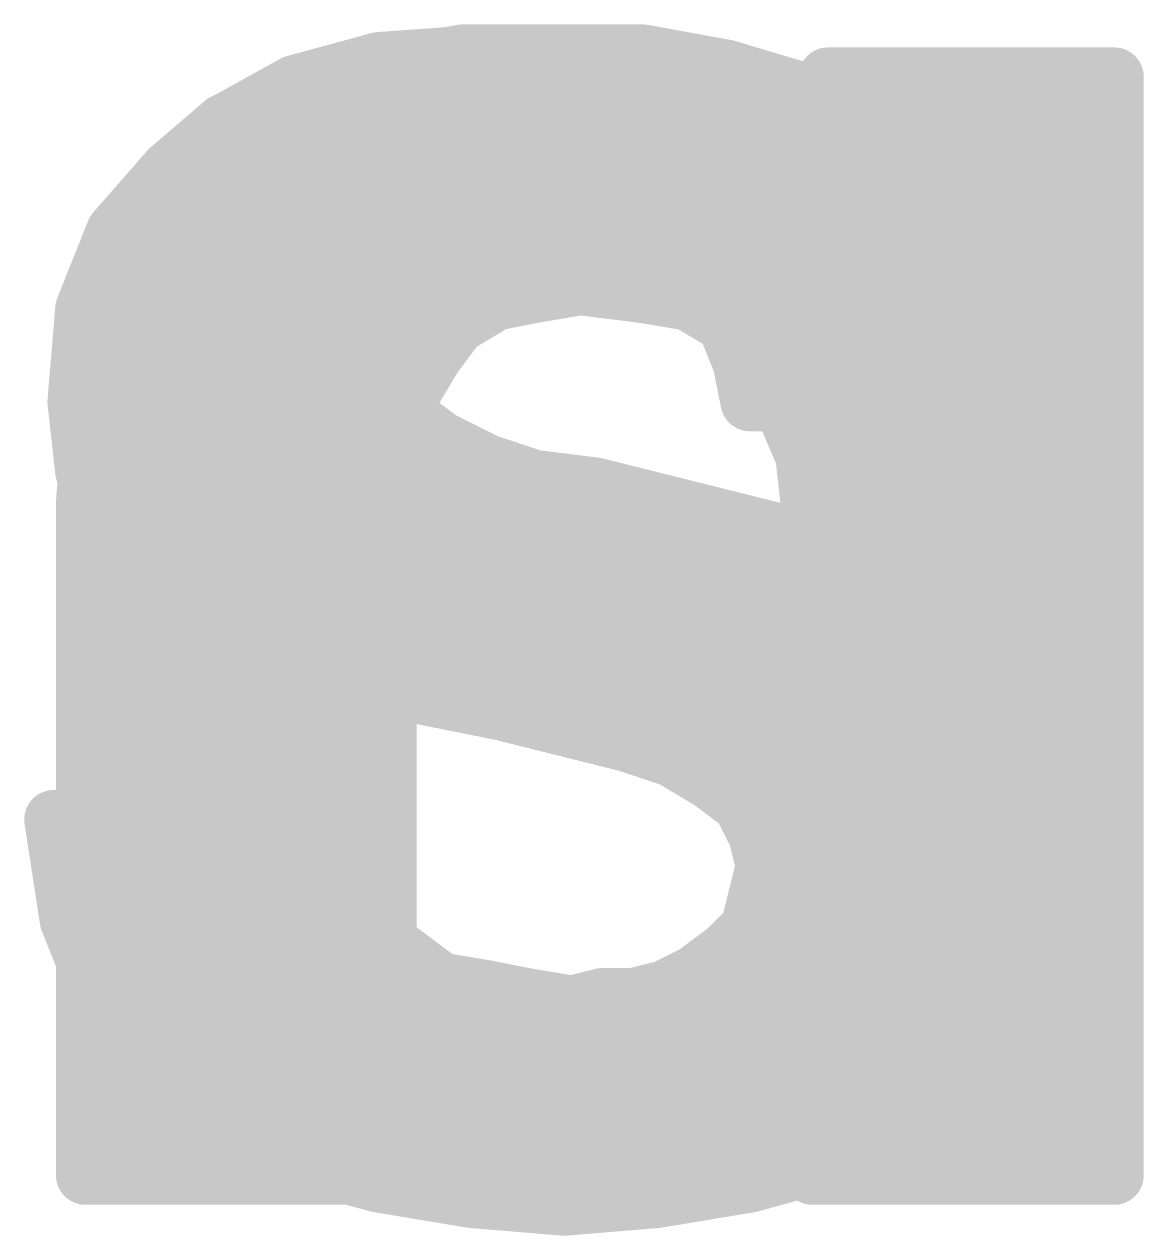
# Model space of a CAD drawing. Extents: x -36 to 72, y -11 to 34.
# Drawn here: x 7.26 to 8.707, y 19.277 to 20.843 of the extents above; entities that cross this region are included whole.
import ezdxf

# ---------------------------------------------------------------- set-up
doc = ezdxf.new("R2010")
doc.units = 0
doc.layers.add('21', color=41, linetype='CONTINUOUS')
doc.layers.add('22', color=40, linetype='CONTINUOUS')

msp = doc.modelspace()

# ---------------------------------------------------------------- linework, layer by layer
at = {"layer": '21', "const_width": 0.0762}
for points in [[(7.718, 20.785), (7.828, 20.805)], [(7.8148, 20.8026), (8.0712, 20.8026)], [(7.828, 20.805), (8.058, 20.805)], [(8.058, 20.805), (8.168, 20.785)], [(7.618, 20.765), (7.718, 20.785)], [(8.168, 20.785), (8.268, 20.755)], [(7.518, 20.715), (7.618, 20.765)], [(8.268, 20.755), (8.358, 20.715)], [(7.448, 20.655), (7.518, 20.715)], [(7.5408, 20.7264), (8.3323, 20.7264)], [(8.358, 20.715), (8.438, 20.655)], [(7.378, 20.575), (7.448, 20.655)], [(8.438, 20.655), (8.498, 20.575)], [(7.4438, 20.6502), (8.4416, 20.6502)], [(7.338, 20.475), (7.378, 20.575)], [(7.3776, 20.574), (8.4985, 20.574)], [(8.498, 20.575), (8.548, 20.475)], [(7.858, 20.545), (7.828, 20.535)], [(8.028, 20.545), (7.858, 20.545)], [(8.078, 20.525), (8.028, 20.545)], [(7.828, 20.535), (7.788, 20.525)], [(7.758, 20.515), (7.738, 20.485)], [(7.788, 20.525), (7.758, 20.515)], [(8.118, 20.505), (8.078, 20.525)], [(7.3471, 20.4978), (7.7465, 20.4978)], [(8.148, 20.485), (8.118, 20.505)], [(8.1288, 20.4978), (8.5366, 20.4978)], [(7.738, 20.485), (7.718, 20.455)], [(8.168, 20.455), (8.148, 20.485)], [(7.328, 20.355), (7.338, 20.475)], [(8.548, 20.475), (8.568, 20.355)], [(7.718, 20.455), (7.718, 20.415)], [(8.188, 20.405), (8.168, 20.455)], [(7.3336, 20.4216), (7.718, 20.4216)], [(8.1814, 20.4216), (8.5569, 20.4216)], [(7.718, 20.415), (7.728, 20.375)], [(8.198, 20.355), (8.188, 20.405)], [(7.728, 20.375), (7.758, 20.335)], [(7.338, 20.265), (7.328, 20.355)], [(8.568, 20.355), (8.198, 20.355)], [(7.3291, 20.3454), (7.7502, 20.3454)], [(7.758, 20.335), (7.798, 20.305)], [(7.798, 20.305), (7.858, 20.275)], [(7.3375, 20.2692), (7.8754, 20.2692)], [(7.368, 20.195), (7.338, 20.265)], [(7.858, 20.275), (7.918, 20.255)], [(7.918, 20.255), (7.998, 20.245)], [(7.998, 20.245), (8.078, 20.225)], [(8.078, 20.225), (8.158, 20.205)], [(8.158, 20.205), (8.238, 20.185)], [(7.408, 20.135), (7.368, 20.195)], [(7.3693, 20.193), (8.206, 20.193)], [(8.238, 20.185), (8.328, 20.165)], [(8.328, 20.165), (8.398, 20.125)], [(7.468, 20.095), (7.408, 20.135)], [(8.398, 20.125), (8.468, 20.085)], [(7.4353, 20.1168), (8.4123, 20.1168)], [(7.538, 20.055), (7.468, 20.095)], [(8.468, 20.085), (8.528, 20.035)], [(7.608, 20.025), (7.538, 20.055)], [(7.5716, 20.0406), (8.5213, 20.0406)], [(8.528, 20.035), (8.568, 19.975)], [(7.688, 19.995), (7.608, 20.025)], [(7.778, 19.975), (7.688, 19.995)], [(7.878, 19.955), (7.778, 19.975)], [(7.831, 19.9644), (8.5725, 19.9644)], [(8.568, 19.975), (8.598, 19.905)], [(7.958, 19.935), (7.878, 19.955)], [(8.038, 19.915), (7.958, 19.935)], [(8.098, 19.895), (8.038, 19.915)], [(8.598, 19.905), (8.608, 19.815)], [(8.148, 19.865), (8.098, 19.895)], [(8.1093, 19.8882), (8.5999, 19.8882)], [(8.188, 19.835), (8.148, 19.865)], [(8.208, 19.795), (8.188, 19.835)], [(7.318, 19.685), (7.298, 19.815)], [(7.298, 19.815), (7.618, 19.815)], [(7.2985, 19.812), (7.668, 19.812)], [(7.618, 19.815), (7.668, 19.815)], [(7.668, 19.815), (7.668, 19.755)], [(8.1995, 19.812), (8.6075, 19.812)], [(8.608, 19.815), (8.588, 19.685)], [(8.218, 19.755), (8.208, 19.795)], [(7.668, 19.755), (7.688, 19.705)], [(8.208, 19.715), (8.218, 19.755)], [(7.3102, 19.7358), (7.6757, 19.7358)], [(8.2132, 19.7358), (8.5958, 19.7358)], [(8.198, 19.675), (8.208, 19.715)], [(7.688, 19.705), (7.718, 19.665)], [(7.358, 19.585), (7.318, 19.685)], [(8.588, 19.685), (8.548, 19.575)], [(7.718, 19.665), (7.758, 19.635)], [(8.168, 19.645), (8.198, 19.675)], [(7.3282, 19.6596), (7.7252, 19.6596)], [(8.1826, 19.6596), (8.5788, 19.6596)], [(7.758, 19.635), (7.798, 19.605)], [(8.128, 19.615), (8.168, 19.645)], [(7.798, 19.605), (7.858, 19.595)], [(8.088, 19.595), (8.128, 19.615)], [(7.858, 19.595), (7.908, 19.585)], [(8.048, 19.585), (8.088, 19.595)], [(7.428, 19.495), (7.358, 19.585)], [(7.3592, 19.5834), (7.9176, 19.5834)], [(7.908, 19.585), (7.968, 19.575)], [(7.968, 19.575), (8.008, 19.585)], [(8.0016, 19.5834), (8.5511, 19.5834)], [(8.008, 19.585), (8.048, 19.585)], [(8.548, 19.575), (8.488, 19.495)], [(7.4185, 19.5072), (8.4971, 19.5072)], [(7.508, 19.425), (7.428, 19.495)], [(8.488, 19.495), (8.408, 19.425)], [(7.5011, 19.431), (8.4149, 19.431)], [(7.608, 19.375), (7.508, 19.425)], [(8.408, 19.425), (8.308, 19.375)], [(7.718, 19.345), (7.608, 19.375)], [(8.308, 19.375), (8.198, 19.345)], [(7.6821, 19.3548), (8.2339, 19.3548)], [(7.838, 19.325), (7.718, 19.345)], [(8.198, 19.345), (8.078, 19.325)], [(7.958, 19.315), (7.838, 19.325)], [(8.078, 19.325), (7.958, 19.315)]]:
    msp.add_lwpolyline(points, dxfattribs=at)
at = {"layer": '21', "const_width": 0.0381}
for points in [[(7.8148, 20.8217, 1), (7.8148, 20.7836)], [(7.828, 20.824, 1), (7.828, 20.7859)], [(7.8314, 20.7863, 1), (7.8246, 20.8237)], [(8.0614, 20.8237, 1), (8.0546, 20.7863)], [(8.058, 20.7859, 1), (8.058, 20.824)], [(8.0712, 20.7836, 1), (8.0712, 20.8217)], [(7.7146, 20.8037, 1), (7.7214, 20.7663)], [(7.7217, 20.7663, 1), (7.7143, 20.8037)], [(8.1735, 20.8032, 1), (8.1625, 20.7668)], [(8.1646, 20.7663, 1), (8.1714, 20.8037)], [(7.6143, 20.7837, 1), (7.6217, 20.7463)], [(7.6265, 20.748, 1), (7.6095, 20.782)], [(8.2757, 20.7724, 1), (8.2603, 20.7376)], [(8.2625, 20.7368, 1), (8.2735, 20.7732)], [(7.5304, 20.7005, 1), (7.5056, 20.7295)], [(7.5408, 20.7455, 1), (7.5408, 20.7074)], [(8.3323, 20.7074, 1), (8.3323, 20.7455)], [(8.3694, 20.7302, 1), (8.3466, 20.6998)], [(7.5095, 20.732, 1), (7.5265, 20.698)], [(8.3503, 20.6976, 1), (8.3657, 20.7324)], [(7.4623, 20.6425, 1), (7.4337, 20.6675)], [(8.4532, 20.6664, 1), (8.4228, 20.6436)], [(7.4438, 20.6693, 1), (7.4438, 20.6312)], [(7.4356, 20.6695, 1), (7.4604, 20.6405)], [(8.4266, 20.6398, 1), (8.4494, 20.6702)], [(8.4416, 20.6312, 1), (8.4416, 20.6693)], [(7.3776, 20.5931, 1), (7.3776, 20.555)], [(7.3957, 20.5679, 1), (7.3603, 20.5821)], [(8.515, 20.5835, 1), (8.481, 20.5665)], [(8.4985, 20.555, 1), (8.4985, 20.5931)], [(7.3637, 20.5875, 1), (7.3923, 20.5625)], [(8.4828, 20.5636, 1), (8.5132, 20.5864)], [(7.858, 20.5641, 1), (7.858, 20.526)], [(7.864, 20.5269, 1), (7.852, 20.5631)], [(8.0351, 20.5627, 1), (8.0209, 20.5273)], [(8.028, 20.526, 1), (8.028, 20.5641)], [(7.822, 20.5531, 1), (7.834, 20.5169)], [(7.8326, 20.5165, 1), (7.8234, 20.5535)], [(7.752, 20.5331, 1), (7.764, 20.4969)], [(7.7739, 20.5044, 1), (7.7421, 20.5256)], [(7.7834, 20.5435, 1), (7.7926, 20.5065)], [(7.794, 20.5069, 1), (7.782, 20.5431)], [(8.0865, 20.542, 1), (8.0695, 20.508)], [(8.0709, 20.5073, 1), (8.0851, 20.5427)], [(7.3471, 20.5169, 1), (7.3471, 20.4788)], [(7.7465, 20.4788, 1), (7.7465, 20.5169)], [(8.1286, 20.5209, 1), (8.1074, 20.4891)], [(8.1095, 20.488, 1), (8.1265, 20.522)], [(8.1288, 20.5169, 1), (8.1288, 20.4788)], [(8.5366, 20.4788, 1), (8.5366, 20.5169)], [(7.7539, 20.4744, 1), (7.7221, 20.4956)], [(8.1639, 20.4956, 1), (8.1321, 20.4744)], [(8.1374, 20.4691, 1), (8.1586, 20.5009)], [(7.357, 20.4734, 1), (7.319, 20.4766)], [(7.7221, 20.4956, 1), (7.7539, 20.4744)], [(8.5668, 20.4781, 1), (8.5292, 20.4719)], [(8.531, 20.4665, 1), (8.565, 20.4835)], [(7.3203, 20.4821, 1), (7.3557, 20.4679)], [(7.737, 20.455, 1), (7.6989, 20.455)], [(8.1857, 20.4621, 1), (8.1503, 20.4479)], [(7.7021, 20.4656, 1), (7.7339, 20.4444)], [(8.1521, 20.4444, 1), (8.1839, 20.4656)], [(7.3336, 20.4407, 1), (7.3336, 20.4026)], [(7.718, 20.4026, 1), (7.718, 20.4407)], [(8.1814, 20.4407, 1), (8.1814, 20.4026)], [(8.5569, 20.4026, 1), (8.5569, 20.4407)], [(7.7365, 20.4196, 1), (7.6995, 20.4104)], [(8.2067, 20.4087, 1), (8.1693, 20.4013)], [(7.6989, 20.415, 1), (7.737, 20.415)], [(8.1703, 20.3979, 1), (8.2057, 20.4121)], [(7.7432, 20.3864, 1), (7.7128, 20.3636)], [(7.3469, 20.3571, 1), (7.3091, 20.3529)], [(7.7095, 20.3704, 1), (7.7465, 20.3796)], [(8.198, 20.3741, 1), (8.198, 20.336)], [(8.568, 20.336, 1), (8.568, 20.3741)], [(7.3291, 20.3645, 1), (7.3291, 20.3264)], [(7.7502, 20.3264, 1), (7.7502, 20.3645)], [(8.1793, 20.3513, 1), (8.2167, 20.3587)], [(8.5492, 20.3519, 1), (8.5868, 20.3581)], [(7.309, 20.3566, 1), (7.347, 20.3534)], [(7.7694, 20.3502, 1), (7.7466, 20.3198)], [(7.7428, 20.3236, 1), (7.7732, 20.3464)], [(7.8065, 20.322, 1), (7.7895, 20.288)], [(7.7866, 20.2898, 1), (7.8094, 20.3202)], [(7.3375, 20.2883, 1), (7.3375, 20.2502)], [(7.3555, 20.2725, 1), (7.3205, 20.2575)], [(7.864, 20.2931, 1), (7.852, 20.2569)], [(7.8495, 20.258, 1), (7.8665, 20.292)], [(7.8754, 20.2502, 1), (7.8754, 20.2883)], [(7.3191, 20.2629, 1), (7.3569, 20.2671)], [(7.9204, 20.2739, 1), (7.9156, 20.2361)], [(7.912, 20.2369, 1), (7.924, 20.2731)], [(8.0026, 20.2635, 1), (7.9934, 20.2265)], [(7.9956, 20.2261, 1), (8.0004, 20.2639)], [(8.0826, 20.2435, 1), (8.0734, 20.2065)], [(8.0734, 20.2065, 1), (8.0826, 20.2435)], [(8.1626, 20.2235, 1), (8.1534, 20.1865)], [(8.1534, 20.1865, 1), (8.1626, 20.2235)], [(7.3839, 20.2056, 1), (7.3521, 20.1844)], [(7.3693, 20.2121, 1), (7.3693, 20.174)], [(7.3505, 20.1875, 1), (7.3855, 20.2025)], [(8.206, 20.174, 1), (8.206, 20.2121)], [(8.2421, 20.2036, 1), (8.2339, 20.1664)], [(8.2334, 20.1665, 1), (8.2426, 20.2035)], [(8.3375, 20.1815, 1), (8.3185, 20.1485)], [(8.3239, 20.1464, 1), (8.3321, 20.1836)], [(7.4186, 20.1509, 1), (7.3974, 20.1191)], [(7.3921, 20.1244, 1), (7.4239, 20.1456)], [(8.4075, 20.1415, 1), (8.3885, 20.1085)], [(8.3885, 20.1085, 1), (8.4075, 20.1415)], [(7.4353, 20.1359, 1), (7.4353, 20.0978)], [(8.4123, 20.0978, 1), (8.4123, 20.1359)], [(7.4775, 20.1115, 1), (7.4585, 20.0785)], [(7.4574, 20.0791, 1), (7.4786, 20.1109)], [(8.4802, 20.0996, 1), (8.4558, 20.0704)], [(8.4585, 20.0685, 1), (8.4775, 20.1015)], [(7.5455, 20.0725, 1), (7.5305, 20.0375)], [(7.5285, 20.0385, 1), (7.5475, 20.0715)], [(7.5716, 20.0597, 1), (7.5716, 20.0216)], [(8.5439, 20.0456, 1), (8.5121, 20.0244)], [(8.5158, 20.0204, 1), (8.5402, 20.0496)], [(8.5213, 20.0216, 1), (8.5213, 20.0597)], [(7.6147, 20.0428, 1), (7.6013, 20.0072)], [(7.6005, 20.0075, 1), (7.6155, 20.0425)], [(7.6921, 20.0136, 1), (7.6839, 19.9764)], [(7.6813, 19.9772, 1), (7.6947, 20.0128)], [(7.7817, 19.9937, 1), (7.7743, 19.9563)], [(7.7739, 19.9564, 1), (7.7821, 19.9936)], [(7.831, 19.9835, 1), (7.831, 19.9454)], [(8.5855, 19.9825, 1), (8.5505, 19.9675)], [(8.5521, 19.9644, 1), (8.5839, 19.9856)], [(8.5725, 19.9454, 1), (8.5725, 19.9835)], [(7.8826, 19.9735, 1), (7.8734, 19.9365)], [(7.8743, 19.9363, 1), (7.8817, 19.9737)], [(7.9626, 19.9535, 1), (7.9534, 19.9165)], [(7.9534, 19.9165, 1), (7.9626, 19.9535)], [(8.044, 19.9331, 1), (8.032, 19.8969)], [(8.0334, 19.8965, 1), (8.0426, 19.9335)], [(8.6169, 19.9071, 1), (8.5791, 19.9029)], [(8.1078, 19.9113, 1), (8.0882, 19.8787)], [(8.1093, 19.9073, 1), (8.1093, 19.8692)], [(8.092, 19.8769, 1), (8.104, 19.9131)], [(8.5805, 19.8975, 1), (8.6155, 19.9125)], [(8.5999, 19.8692, 1), (8.5999, 19.9073)], [(8.1594, 19.8802, 1), (8.1366, 19.8498)], [(8.1382, 19.8487, 1), (8.1578, 19.8813)], [(8.205, 19.8435, 1), (8.171, 19.8265)], [(8.1766, 19.8198, 1), (8.1994, 19.8502)], [(7.3168, 19.8179, 1), (7.2792, 19.8121)], [(7.298, 19.8341, 1), (7.298, 19.796)], [(7.2985, 19.8311, 1), (7.2985, 19.793)], [(7.618, 19.8341, 1), (7.618, 19.796)], [(7.618, 19.796, 1), (7.618, 19.8341)], [(7.6871, 19.815, 1), (7.649, 19.815)], [(7.668, 19.796, 1), (7.668, 19.8341)], [(7.668, 19.793, 1), (7.668, 19.8311)], [(8.1995, 19.8311, 1), (8.1995, 19.793)], [(8.6268, 19.8121, 1), (8.5892, 19.8179)], [(8.6075, 19.793, 1), (8.6075, 19.8311)], [(8.2265, 19.7996, 1), (8.1895, 19.7904)], [(8.5891, 19.8129, 1), (8.6269, 19.8171)], [(8.191, 19.7865, 1), (8.225, 19.8035)], [(7.6857, 19.7621, 1), (7.6503, 19.7479)], [(8.2365, 19.7504, 1), (8.1995, 19.7596)], [(7.3102, 19.7549, 1), (7.3102, 19.7168)], [(7.649, 19.755, 1), (7.6871, 19.755)], [(7.6757, 19.7168, 1), (7.6757, 19.7549)], [(8.2132, 19.7549, 1), (8.2132, 19.7168)], [(8.1995, 19.7504, 1), (8.2365, 19.7596)], [(8.5958, 19.7168, 1), (8.5958, 19.7549)], [(8.2265, 19.7104, 1), (8.1895, 19.7196)], [(7.7032, 19.7164, 1), (7.6728, 19.6936)], [(8.1895, 19.7196, 1), (8.2265, 19.7104)], [(7.3357, 19.6921, 1), (7.3003, 19.6779)], [(7.6703, 19.6979, 1), (7.7057, 19.7121)], [(8.6059, 19.6785, 1), (8.5701, 19.6915)], [(7.2992, 19.6821, 1), (7.3368, 19.6879)], [(8.2115, 19.6615, 1), (8.1845, 19.6885)], [(8.5692, 19.6879, 1), (8.6068, 19.6821)], [(7.3282, 19.6787, 1), (7.3282, 19.6406)], [(7.7294, 19.6802, 1), (7.7066, 19.6498)], [(7.7028, 19.6536, 1), (7.7332, 19.6764)], [(7.7252, 19.6406, 1), (7.7252, 19.6787)], [(8.1826, 19.6787, 1), (8.1826, 19.6406)], [(8.1795, 19.6796, 1), (8.2165, 19.6704)], [(8.5788, 19.6406, 1), (8.5788, 19.6787)], [(7.7694, 19.6502, 1), (7.7466, 19.6198)], [(8.1545, 19.6585, 1), (8.1815, 19.6315)], [(8.1794, 19.6298, 1), (8.1566, 19.6602)], [(7.7466, 19.6198, 1), (7.7694, 19.6502)], [(7.8011, 19.6238, 1), (7.7949, 19.5862)], [(8.1166, 19.6302, 1), (8.1394, 19.5998)], [(8.1365, 19.598, 1), (8.1195, 19.632)], [(7.7866, 19.5898, 1), (7.8094, 19.6202)], [(7.8617, 19.6137, 1), (7.8543, 19.5763)], [(7.8549, 19.5762, 1), (7.8611, 19.6138)], [(8.0795, 19.612, 1), (8.0965, 19.578)], [(8.0926, 19.5765, 1), (8.0834, 19.6135)], [(7.373, 19.5967, 1), (7.343, 19.5733)], [(7.3592, 19.6025, 1), (7.3592, 19.5644)], [(7.3403, 19.5779, 1), (7.3757, 19.5921)], [(7.9111, 19.6038, 1), (7.9049, 19.5662)], [(7.9043, 19.5663, 1), (7.9117, 19.6037)], [(7.9176, 19.5644, 1), (7.9176, 19.6025)], [(7.9634, 19.5935, 1), (7.9726, 19.5565)], [(7.9649, 19.5562, 1), (7.9711, 19.5938)], [(8.0016, 19.6025, 1), (8.0016, 19.5644)], [(8.008, 19.6041, 1), (8.008, 19.566)], [(8.0126, 19.5665, 1), (8.0034, 19.6035)], [(8.0434, 19.6035, 1), (8.0526, 19.5665)], [(8.048, 19.566, 1), (8.048, 19.6041)], [(8.5632, 19.5636, 1), (8.5328, 19.5864)], [(8.5511, 19.5644, 1), (8.5511, 19.6025)], [(8.5301, 19.5815, 1), (8.5659, 19.5685)], [(7.4185, 19.5263, 1), (7.4185, 19.4882)], [(7.4405, 19.5093, 1), (7.4155, 19.4807)], [(8.5005, 19.4807, 1), (8.4755, 19.5093)], [(8.4971, 19.4882, 1), (8.4971, 19.5263)], [(7.413, 19.4833, 1), (7.443, 19.5067)], [(8.4728, 19.5064, 1), (8.5032, 19.4836)], [(7.5011, 19.4501, 1), (7.5011, 19.412)], [(8.4149, 19.412, 1), (8.4149, 19.4501)], [(7.5165, 19.442, 1), (7.4995, 19.408)], [(7.4955, 19.4107, 1), (7.5205, 19.4393)], [(8.3955, 19.4393, 1), (8.4205, 19.4107)], [(8.4165, 19.408, 1), (8.3995, 19.442)], [(7.613, 19.3934, 1), (7.603, 19.3566)], [(7.5995, 19.358, 1), (7.6165, 19.392)], [(8.2995, 19.392, 1), (8.3165, 19.358)], [(8.313, 19.3566, 1), (8.303, 19.3934)], [(7.6821, 19.3739, 1), (7.6821, 19.3358)], [(8.2339, 19.3358, 1), (8.2339, 19.3739)], [(7.7211, 19.3638, 1), (7.7149, 19.3262)], [(7.713, 19.3266, 1), (7.723, 19.3634)], [(8.193, 19.3634, 1), (8.203, 19.3266)], [(8.2011, 19.3262, 1), (8.1949, 19.3638)], [(7.8396, 19.344, 1), (7.8364, 19.306)], [(7.8349, 19.3062, 1), (7.8411, 19.3438)], [(8.0749, 19.3438, 1), (8.0811, 19.3062)], [(8.0796, 19.306, 1), (8.0764, 19.344)], [(7.9564, 19.334, 1), (7.9596, 19.296)], [(7.9564, 19.296, 1), (7.9596, 19.334)]]:
    msp.add_lwpolyline(points, format="xyb", dxfattribs=at)
at = {"layer": '22', "const_width": 0.0762}
for points in [[(7.719, 20.795), (7.609, 20.765)], [(7.859, 20.805), (7.719, 20.795)], [(7.8254, 20.8026), (7.9334, 20.8026)], [(7.919, 20.805), (7.859, 20.805)], [(7.979, 20.795), (7.919, 20.805)], [(8.039, 20.775), (7.979, 20.795)], [(7.609, 20.765), (7.519, 20.715)], [(8.099, 20.755), (8.039, 20.775)], [(8.669, 20.775), (8.299, 20.775)], [(8.299, 20.775), (8.299, 20.575)], [(8.669, 20.595), (8.669, 20.775)], [(8.159, 20.715), (8.099, 20.755)], [(7.519, 20.715), (7.449, 20.645)], [(7.5395, 20.7264), (8.1419, 20.7264)], [(8.209, 20.675), (8.159, 20.715)], [(8.299, 20.7264), (8.669, 20.7264)], [(8.249, 20.635), (8.209, 20.675)], [(7.449, 20.645), (7.399, 20.565)], [(7.4542, 20.6502), (8.2338, 20.6502)], [(8.299, 20.6502), (8.669, 20.6502)], [(8.289, 20.575), (8.249, 20.635)], [(8.669, 19.355), (8.669, 20.595)], [(7.4046, 20.574), (8.669, 20.574)], [(8.299, 20.575), (8.289, 20.575)], [(7.399, 20.565), (7.369, 20.465)], [(7.3788, 20.4978), (7.9358, 20.4978)], [(7.919, 20.495), (7.979, 20.505)], [(7.979, 20.505), (8.059, 20.495)], [(8.0366, 20.4978), (8.669, 20.4978)], [(7.819, 20.455), (7.869, 20.485)], [(7.869, 20.485), (7.919, 20.495)], [(8.059, 20.495), (8.119, 20.485)], [(8.119, 20.485), (8.169, 20.455)], [(7.369, 20.465), (7.349, 20.355)], [(7.789, 20.415), (7.819, 20.455)], [(8.169, 20.455), (8.209, 20.405)], [(7.3611, 20.4216), (7.794, 20.4216)], [(8.1957, 20.4216), (8.669, 20.4216)], [(7.759, 20.365), (7.789, 20.415)], [(8.209, 20.405), (8.239, 20.355)], [(7.349, 20.355), (7.339, 20.225)], [(7.749, 20.305), (7.759, 20.365)], [(8.239, 20.355), (8.269, 20.285)], [(7.3483, 20.3454), (7.7557, 20.3454)], [(8.2431, 20.3454), (8.669, 20.3454)], [(7.739, 20.235), (7.749, 20.305)], [(8.269, 20.285), (8.279, 20.195)], [(7.3424, 20.2692), (7.7439, 20.2692)], [(8.2708, 20.2692), (8.669, 20.2692)], [(7.729, 20.155), (7.739, 20.235)], [(7.339, 20.225), (7.339, 19.355)], [(7.339, 20.193), (7.7338, 20.193)], [(8.279, 20.195), (8.279, 19.355)], [(8.279, 20.193), (8.669, 20.193)], [(7.729, 19.355), (7.729, 20.155)], [(7.339, 20.1168), (7.729, 20.1168)], [(8.279, 20.1168), (8.669, 20.1168)], [(7.339, 20.0406), (7.729, 20.0406)], [(8.279, 20.0406), (8.669, 20.0406)], [(7.339, 19.9644), (7.729, 19.9644)], [(8.279, 19.9644), (8.669, 19.9644)], [(7.339, 19.8882), (7.729, 19.8882)], [(8.279, 19.8882), (8.669, 19.8882)], [(7.339, 19.812), (7.729, 19.812)], [(8.279, 19.812), (8.669, 19.812)], [(7.339, 19.7358), (7.729, 19.7358)], [(8.279, 19.7358), (8.669, 19.7358)], [(7.339, 19.6596), (7.729, 19.6596)], [(8.279, 19.6596), (8.669, 19.6596)], [(7.339, 19.5834), (7.729, 19.5834)], [(8.279, 19.5834), (8.669, 19.5834)], [(7.339, 19.5072), (7.729, 19.5072)], [(8.279, 19.5072), (8.669, 19.5072)], [(7.339, 19.431), (7.729, 19.431)], [(8.279, 19.431), (8.669, 19.431)], [(7.339, 19.355), (7.729, 19.355)], [(8.279, 19.355), (8.669, 19.355)]]:
    msp.add_lwpolyline(points, dxfattribs=at)
at = {"layer": '22', "const_width": 0.0381}
for points in [[(7.7176, 20.814, 1), (7.7204, 20.776)], [(7.724, 20.7766, 1), (7.714, 20.8134)], [(7.8254, 20.8217, 1), (7.8254, 20.7836)], [(7.859, 20.824, 1), (7.859, 20.7859)], [(7.8604, 20.786, 1), (7.8576, 20.824)], [(7.9221, 20.8238, 1), (7.9159, 20.7862)], [(7.919, 20.7859, 1), (7.919, 20.824)], [(7.9334, 20.7836, 1), (7.9334, 20.8217)], [(7.985, 20.8131, 1), (7.973, 20.7769)], [(7.9759, 20.7762, 1), (7.9821, 20.8138)], [(7.604, 20.7834, 1), (7.614, 20.7466)], [(7.6183, 20.7483, 1), (7.5997, 20.7817)], [(8.045, 20.7931, 1), (8.033, 20.7569)], [(8.033, 20.7569, 1), (8.045, 20.7931)], [(8.299, 20.7941, 1), (8.299, 20.756)], [(8.3181, 20.775, 1), (8.28, 20.775)], [(8.6881, 20.775, 1), (8.65, 20.775)], [(8.669, 20.756, 1), (8.669, 20.7941)], [(8.1096, 20.7709, 1), (8.0884, 20.7391)], [(8.093, 20.7369, 1), (8.105, 20.7731)], [(7.5325, 20.7015, 1), (7.5055, 20.7285)], [(7.5395, 20.7455, 1), (7.5395, 20.7074)], [(8.1709, 20.7299, 1), (8.1471, 20.7001)], [(8.1419, 20.7074, 1), (8.1419, 20.7455)], [(8.299, 20.7455, 1), (8.299, 20.7074)], [(8.669, 20.7074, 1), (8.669, 20.7455)], [(7.5097, 20.7317, 1), (7.5283, 20.6983)], [(8.1484, 20.6991, 1), (8.1696, 20.7309)], [(8.2225, 20.6885, 1), (8.1955, 20.6615)], [(8.1971, 20.6601, 1), (8.2209, 20.6899)], [(7.4355, 20.6585, 1), (7.4625, 20.6315)], [(7.4652, 20.6349, 1), (7.4328, 20.6551)], [(7.4542, 20.6693, 1), (7.4542, 20.6312)], [(8.2338, 20.6312, 1), (8.2338, 20.6693)], [(8.299, 20.6693, 1), (8.299, 20.6312)], [(8.669, 20.6312, 1), (8.669, 20.6693)], [(8.2649, 20.6456, 1), (8.2331, 20.6244)], [(8.2355, 20.6215, 1), (8.2625, 20.6485)], [(8.6881, 20.595, 1), (8.65, 20.595)], [(7.4046, 20.5931, 1), (7.4046, 20.555)], [(8.289, 20.594, 1), (8.289, 20.5559)], [(8.299, 20.5559, 1), (8.299, 20.594)], [(8.65, 20.595, 1), (8.6881, 20.595)], [(8.669, 20.555, 1), (8.669, 20.5931)], [(7.4172, 20.5595, 1), (7.3808, 20.5705)], [(8.2731, 20.5644, 1), (8.3049, 20.5856)], [(7.3828, 20.5751, 1), (7.4152, 20.5549)], [(8.28, 20.575, 1), (8.3181, 20.575)], [(7.3788, 20.5169, 1), (7.3788, 20.4788)], [(7.9358, 20.4788, 1), (7.9358, 20.5169)], [(7.9814, 20.5239, 1), (7.9766, 20.4861)], [(7.9821, 20.4862, 1), (7.9759, 20.5238)], [(8.0366, 20.5169, 1), (8.0366, 20.4788)], [(8.669, 20.4788, 1), (8.669, 20.5169)], [(7.8653, 20.5037, 1), (7.8727, 20.4663)], [(7.8788, 20.4687, 1), (7.8592, 20.5013)], [(7.9159, 20.5138, 1), (7.9221, 20.4762)], [(7.9227, 20.4763, 1), (7.9153, 20.5137)], [(8.0621, 20.5138, 1), (8.0559, 20.4762)], [(8.0566, 20.4761, 1), (8.0614, 20.5139)], [(8.1288, 20.5013, 1), (8.1092, 20.4687)], [(8.1159, 20.4662, 1), (8.1221, 20.5038)], [(7.3877, 20.4616, 1), (7.3503, 20.4684)], [(7.3508, 20.4705, 1), (7.3872, 20.4595)], [(7.8092, 20.4713, 1), (7.8288, 20.4387)], [(7.8342, 20.4436, 1), (7.8038, 20.4664)], [(8.1839, 20.4669, 1), (8.1541, 20.4431)], [(8.1592, 20.4387, 1), (8.1788, 20.4713)], [(7.3611, 20.4407, 1), (7.3611, 20.4026)], [(7.794, 20.4026, 1), (7.794, 20.4407)], [(8.1957, 20.4407, 1), (8.1957, 20.4026)], [(8.669, 20.4026, 1), (8.669, 20.4407)], [(7.7738, 20.4264, 1), (7.8042, 20.4036)], [(7.8053, 20.4052, 1), (7.7727, 20.4248)], [(8.2253, 20.4148, 1), (8.1927, 20.3952)], [(8.1941, 20.3931, 1), (8.2239, 20.4169)], [(7.368, 20.3535, 1), (7.33, 20.3565)], [(7.7427, 20.3748, 1), (7.7753, 20.3552)], [(7.7778, 20.3619, 1), (7.7402, 20.3681)], [(8.2565, 20.3625, 1), (8.2215, 20.3475)], [(7.3483, 20.3645, 1), (7.3483, 20.3264)], [(7.3303, 20.3584, 1), (7.3677, 20.3516)], [(7.7557, 20.3264, 1), (7.7557, 20.3645)], [(8.2227, 20.3452, 1), (8.2553, 20.3648)], [(8.2431, 20.3645, 1), (8.2431, 20.3264)], [(8.669, 20.3264, 1), (8.669, 20.3645)], [(7.7679, 20.3023, 1), (7.7301, 20.3077)], [(7.7302, 20.3081, 1), (7.7678, 20.3019)], [(8.2879, 20.2871, 1), (8.2501, 20.2829)], [(7.3424, 20.2883, 1), (7.3424, 20.2502)], [(7.7439, 20.2502, 1), (7.7439, 20.2883)], [(8.2515, 20.2775, 1), (8.2865, 20.2925)], [(8.2708, 20.2883, 1), (8.2708, 20.2502)], [(8.669, 20.2502, 1), (8.669, 20.2883)], [(7.7579, 20.2326, 1), (7.7201, 20.2374)], [(7.3581, 20.225, 1), (7.32, 20.225)], [(7.7201, 20.2377, 1), (7.7579, 20.2323)], [(7.32, 20.2265, 1), (7.358, 20.2235)], [(7.339, 20.2121, 1), (7.339, 20.174)], [(7.7338, 20.174, 1), (7.7338, 20.2121)], [(8.298, 20.195, 1), (8.2599, 20.195)], [(8.279, 20.2121, 1), (8.279, 20.174)], [(8.669, 20.174, 1), (8.669, 20.2121)], [(8.2601, 20.1929, 1), (8.2979, 20.1971)], [(7.7481, 20.155, 1), (7.71, 20.155)], [(7.7101, 20.1574, 1), (7.7479, 20.1526)], [(7.339, 20.1359, 1), (7.339, 20.0978)], [(7.729, 20.0978, 1), (7.729, 20.1359)], [(8.279, 20.1359, 1), (8.279, 20.0978)], [(8.669, 20.0978, 1), (8.669, 20.1359)], [(7.339, 20.0597, 1), (7.339, 20.0216)], [(7.729, 20.0216, 1), (7.729, 20.0597)], [(8.279, 20.0597, 1), (8.279, 20.0216)], [(8.669, 20.0216, 1), (8.669, 20.0597)], [(7.339, 19.9835, 1), (7.339, 19.9454)], [(7.729, 19.9454, 1), (7.729, 19.9835)], [(8.279, 19.9835, 1), (8.279, 19.9454)], [(8.669, 19.9454, 1), (8.669, 19.9835)], [(7.339, 19.9073, 1), (7.339, 19.8692)], [(7.729, 19.8692, 1), (7.729, 19.9073)], [(8.279, 19.9073, 1), (8.279, 19.8692)], [(8.669, 19.8692, 1), (8.669, 19.9073)], [(7.339, 19.8311, 1), (7.339, 19.793)], [(7.729, 19.793, 1), (7.729, 19.8311)], [(8.279, 19.8311, 1), (8.279, 19.793)], [(8.669, 19.793, 1), (8.669, 19.8311)], [(7.339, 19.7549, 1), (7.339, 19.7168)], [(7.729, 19.7168, 1), (7.729, 19.7549)], [(8.279, 19.7549, 1), (8.279, 19.7168)], [(8.669, 19.7168, 1), (8.669, 19.7549)], [(7.339, 19.6787, 1), (7.339, 19.6406)], [(7.729, 19.6406, 1), (7.729, 19.6787)], [(8.279, 19.6787, 1), (8.279, 19.6406)], [(8.669, 19.6406, 1), (8.669, 19.6787)], [(7.339, 19.6025, 1), (7.339, 19.5644)], [(7.729, 19.5644, 1), (7.729, 19.6025)], [(8.279, 19.6025, 1), (8.279, 19.5644)], [(8.669, 19.5644, 1), (8.669, 19.6025)], [(7.339, 19.5263, 1), (7.339, 19.4882)], [(7.729, 19.4882, 1), (7.729, 19.5263)], [(8.279, 19.5263, 1), (8.279, 19.4882)], [(8.669, 19.4882, 1), (8.669, 19.5263)], [(7.339, 19.4501, 1), (7.339, 19.412)], [(7.729, 19.412, 1), (7.729, 19.4501)], [(8.279, 19.4501, 1), (8.279, 19.412)], [(8.669, 19.412, 1), (8.669, 19.4501)], [(7.339, 19.3741, 1), (7.339, 19.336)], [(7.729, 19.336, 1), (7.729, 19.3741)], [(8.279, 19.3741, 1), (8.279, 19.336)], [(8.669, 19.336, 1), (8.669, 19.3741)], [(7.32, 19.355, 1), (7.3581, 19.355)], [(7.71, 19.355, 1), (7.7481, 19.355)], [(8.2599, 19.355, 1), (8.298, 19.355)], [(8.65, 19.355, 1), (8.6881, 19.355)]]:
    msp.add_lwpolyline(points, format="xyb", dxfattribs=at)

doc.saveas('drawing.dxf')
